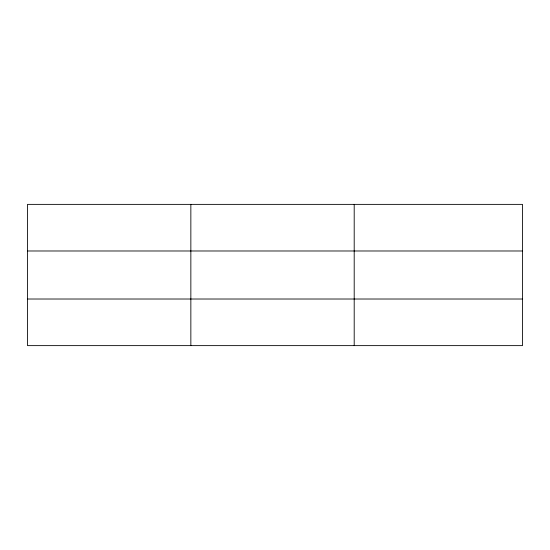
<?xml version="1.0" encoding="UTF-8"?>
<svg xmlns="http://www.w3.org/2000/svg" width="550" height="550" viewBox="0 0 550 550"><rect width="100%" height="100%" fill="white"/><g stroke="black" fill="none" stroke-linecap="round" stroke-linejoin="round"><path stroke-width="0.82" d="M190.85 204.373L190.85 345.627M354.2 204.373L354.2 345.627M522.5 250.986L522.5 204.373L27.5 204.373L27.5 345.627L522.5 345.627L522.5 250.986L27.5 250.986M27.5 299.014L522.5 299.014"/></g></svg>
